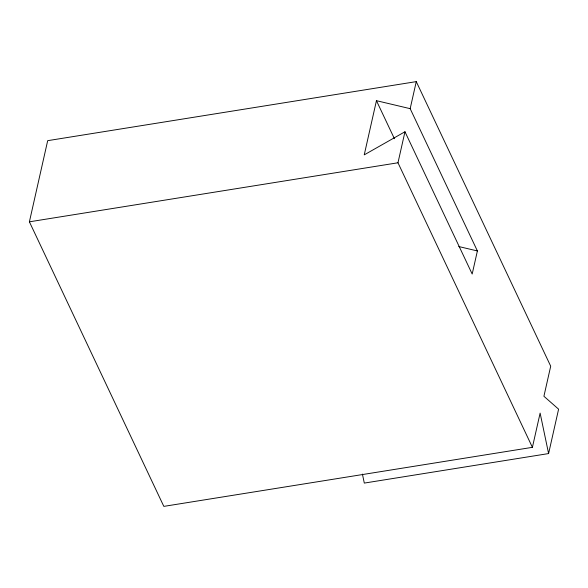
<?xml version="1.0" encoding="UTF-8"?>
<svg xmlns="http://www.w3.org/2000/svg" width="588" height="588" viewBox="0 0 588 588"><rect width="100%" height="100%" fill="white"/><g stroke="black" fill="none" stroke-linecap="round" stroke-linejoin="round"><path stroke-width="0.88" d="M548.597 453.569L540.122 413.107L532.405 447.336L163.824 506.378L29.4 221.816L47.687 140.664L416.267 81.622L550.699 366.184L543.915 396.275L558.6 409.175L548.597 453.569L364.303 483.086L362.421 474.097M410.174 108.67L376.445 100.68L364.237 154.864L404.97 131.756L472.186 274.037L477.39 250.951L410.174 108.67L416.267 81.622M532.405 447.336L397.98 162.773L404.97 131.756M29.4 221.816L397.98 162.773M458.75 246.534L477.39 250.951M376.445 100.68L394.423 138.731"/></g></svg>
